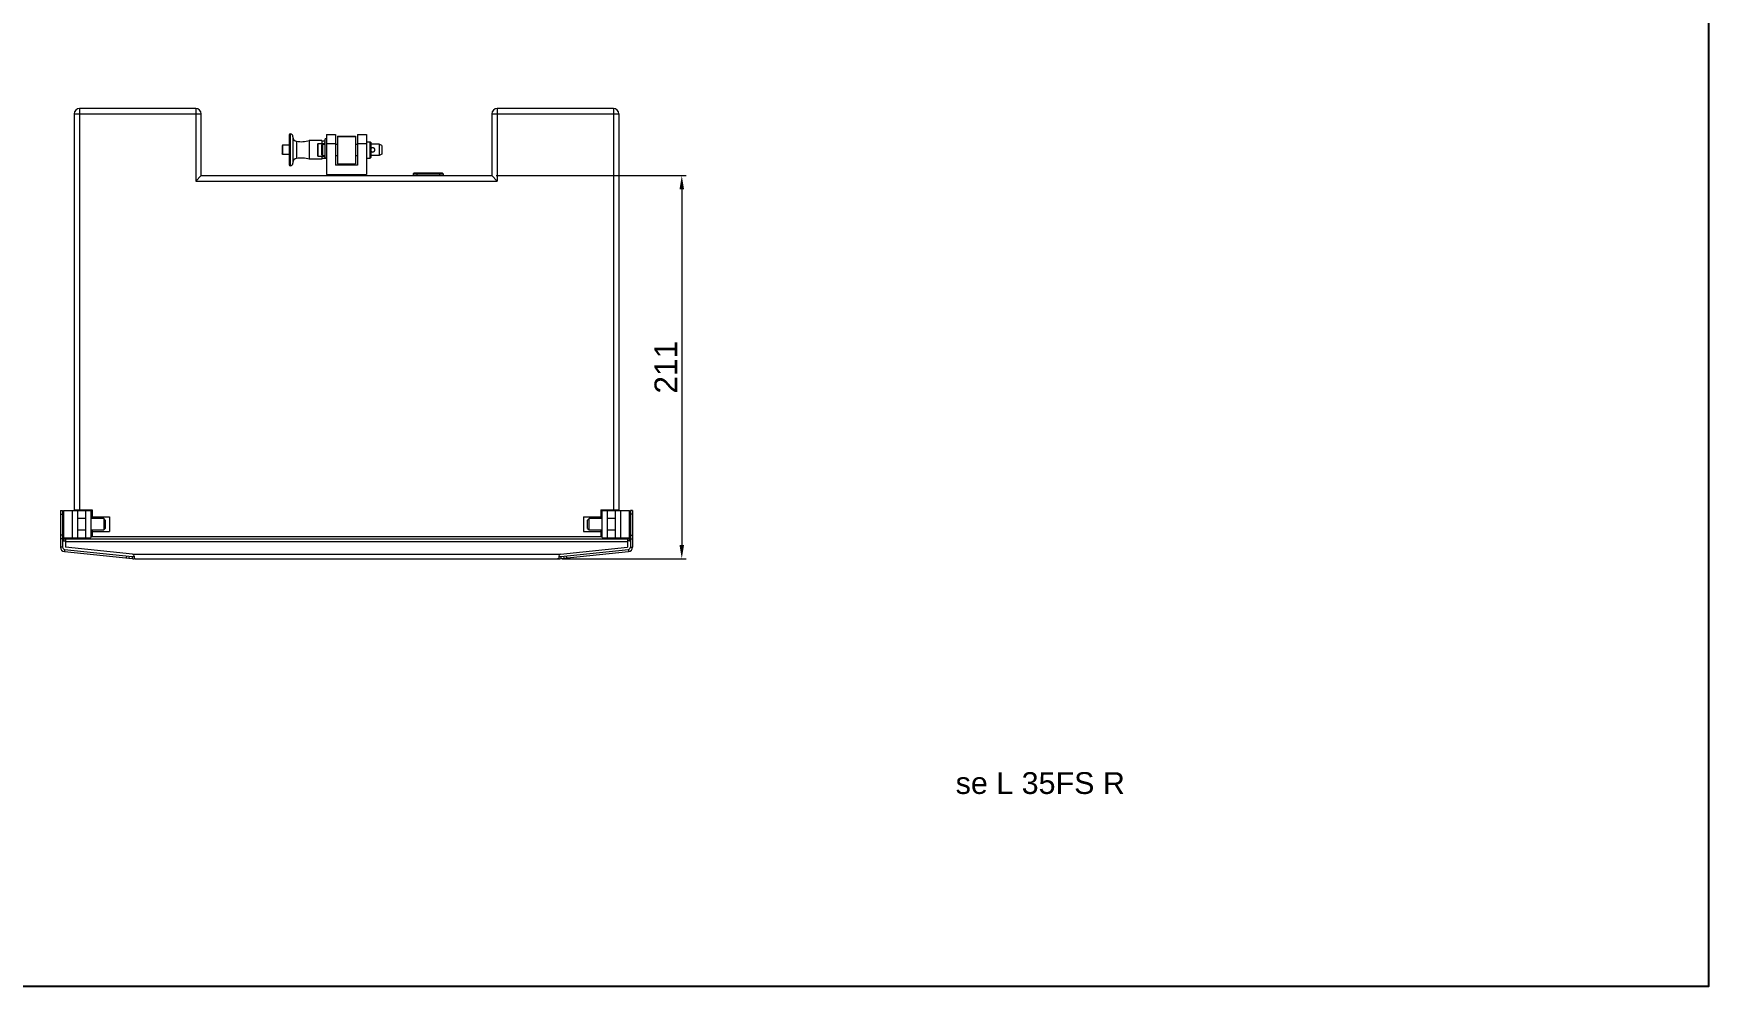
# Model space of a CAD drawing. Header units: millimetres. Extents: x 0 to 1485, y 0 to 1050.
# Drawn here: x 563 to 1485, y 0 to 525 of the extents above; entities that cross this region are included whole.
import ezdxf

# ---------------------------------------------------------------- set-up
doc = ezdxf.new("R2010")
doc.units = ezdxf.units.MM
doc.header["$LTSCALE"] = 0.1
doc.layers.get('Defpoints').update_dxf_attribs({"lineweight": 9})
doc.layers.add('图框', color=7, linetype='Continuous')
doc.layers.add('标注', color=251, linetype='Continuous', lineweight=9)
doc.styles.get("Standard").update_dxf_attribs({"font": 'arial.ttf'})
doc.dimstyles.new('STANDARD 5', dxfattribs={"dimscale": 5, "dimtxt": 2.5, "dimasz": 1.5, "dimexe": 0.5, "dimexo": 0.5, "dimgap": 0.5, "dimtad": 1, "dimtoh": 1, "dimdec": 1, "dimzin": 12, "dimdsep": 46, "dimtxsty": 'Standard', "dimcen": 0, "dimclrd": 256, "dimclre": 256, "dimclrt": 256, "dimadec": 0, "dimazin": 0, "dimtp": 0.01, "dimtm": 0.01, "dimtfac": 1, "dimtdec": 1, "dimtofl": 0, "dimtmove": 0, "dimatfit": 3, "dimfxl": 1, "dimtolj": 1, "dimtzin": 4, "dimlwd": -1, "dimlwe": -1, "dimarcsym": 0})

# ---------------------------------------------------------------- blocks, each defined once
blk = doc.blocks.new('*D5')
at = {"layer": 'Defpoints', "color": 0, "transparency": 16777216}
for p in [(814.87, 446.7), (850.94, 235.65), (919.5, 235.65)]:
    blk.add_point(p, dxfattribs=at)
at = {"layer": '标注', "transparency": 16777216}
for p, q in [((817.37, 446.7), (922, 446.7)), ((919.5, 439.2), (919.5, 243.15)), ((853.44, 235.65), (922, 235.65))]:
    blk.add_line(p, q, dxfattribs=at)
for points in [[(918.25, 439.2), (920.75, 439.2), (919.5, 446.7)], [(918.25, 243.15), (920.75, 243.15), (919.5, 235.65)]]:
    blk.add_solid(points, dxfattribs=at)
at = {"layer": '标注', "transparency": 16777216, "insert": (910.72, 341.18), "char_height": 12.5, "attachment_point": 5, "rotation": 90}
blk.add_mtext('\\A1;211', dxfattribs=at)
blk = doc.blocks.new('A4-H')
at = {"layer": '图框'}
blk.add_lwpolyline([(0, 210.02), (297, 210.02), (297, 0), (0, 0)], close=True, dxfattribs=at)

msp = doc.modelspace()

# ---------------------------------------------------------------- linework, layer by layer
at = {"lineweight": 9}
for p, q in [((584.87, 480.7), (584.87, 262.65)), ((584.87, 480.7), (654.87, 480.7)), ((587.87, 483.7), (587.87, 262.65)), ((651.87, 483.7), (587.87, 483.7)), ((651.87, 483.7), (651.87, 443.7)), ((654.87, 446.7), (654.87, 480.7)), ((814.87, 480.7), (814.87, 446.7)), ((814.87, 480.7), (884.87, 480.7)), ((817.87, 483.7), (817.87, 443.7)), ((881.87, 483.7), (817.87, 483.7)), ((881.87, 483.7), (881.87, 262.65)), ((884.87, 480.7), (884.87, 262.65)), ((699.67, 463.4), (699.37, 463.1)), ((699.37, 463.1), (699.37, 458.7)), ((699.67, 463.4), (699.67, 458.4)), ((703.37, 463.4), (699.67, 463.4)), ((703.37, 469.15), (703.37, 452.65)), ((703.87, 469.65), (703.87, 452.15)), ((705.37, 468.15), (705.37, 453.65)), ((707.33, 465.62), (707.33, 456.19)), ((714.37, 466.1), (714.37, 455.7)), ((721.37, 466.1), (714.37, 466.1)), ((718.96, 464.08), (718.96, 457.72)), ((719.26, 457.42), (719.26, 464.38)), ((719.26, 464.38), (722.57, 464.38)), ((721.37, 466.1), (721.37, 464.38)), ((722.87, 465.65), (721.37, 465.65)), ((721.37, 463.6), (721.87, 464.1)), ((721.37, 458.2), (721.37, 463.6)), ((721.87, 457.7), (721.87, 464.1)), ((721.87, 464.1), (723.07, 464.1)), ((722.57, 464.1), (722.57, 464.38)), ((722.87, 465.65), (722.87, 464.9)), ((722.87, 464.1), (722.87, 464.9)), ((723.07, 464.9), (722.87, 464.9)), ((723.07, 456.41), (723.07, 466.9)), ((723.87, 466.9), (723.07, 466.9)), ((723.87, 469.4), (723.87, 447.4)), ((723.87, 469.4), (728.87, 469.4)), ((723.87, 464.4), (728.87, 464.4)), ((728.87, 469.4), (728.87, 452.4)), ((728.87, 464.1), (729.87, 464.1)), ((729.87, 468.4), (729.87, 453.18)), ((729.87, 468.4), (739.87, 468.4)), ((729.87, 468.4), (739.87, 468.4)), ((729.87, 468.18), (739.87, 468.18)), ((739.87, 468.4), (739.87, 453.18)), ((739.87, 464.1), (740.87, 464.1)), ((740.87, 469.4), (740.87, 452.4)), ((740.87, 469.4), (745.87, 469.4)), ((740.87, 464.4), (745.87, 464.4)), ((745.87, 469.4), (745.87, 447.4)), ((745.87, 465.4), (747.87, 465.4)), ((747.87, 456.4), (747.87, 465.4)), ((747.87, 465.4), (748.37, 464.9)), ((748.37, 456.9), (748.37, 464.9)), ((752.77, 464), (748.37, 464)), ((752.77, 464), (752.77, 457.8)), ((754.27, 463.3), (752.77, 464)), ((754.27, 463.3), (754.27, 458.5)), ((699.67, 458.4), (699.37, 458.7)), ((703.37, 458.4), (699.67, 458.4)), ((721.37, 455.7), (714.37, 455.7)), ((719.26, 457.42), (722.57, 457.42)), ((721.37, 458.2), (721.87, 457.7)), ((721.37, 457.42), (721.37, 455.7)), ((722.87, 456.15), (721.37, 456.15)), ((721.87, 457.7), (723.07, 457.7)), ((722.57, 457.42), (722.57, 457.7)), ((722.87, 456.9), (722.87, 457.7)), ((722.87, 456.9), (722.87, 456.15)), ((723.07, 456.9), (722.87, 456.9)), ((723.07, 456.49), (723.87, 456.49)), ((723.07, 456.41), (723.87, 456.41)), ((728.87, 457.7), (729.87, 457.7)), ((740.87, 452.4), (728.87, 452.4)), ((729.87, 453.18), (739.87, 453.18)), ((739.87, 457.7), (740.87, 457.7)), ((745.87, 456.4), (747.87, 456.4)), ((747.87, 456.4), (748.37, 456.9)), ((752.77, 457.8), (748.37, 457.8)), ((754.27, 458.5), (752.77, 457.8)), ((651.87, 443.7), (654.87, 446.7)), ((651.87, 443.7), (817.87, 443.7)), ((654.87, 446.7), (814.87, 446.7)), ((723.87, 447.4), (745.87, 447.4)), ((732.47, 446.7), (732.47, 447.4)), ((737.27, 446.7), (737.27, 447.4)), ((772.22, 448.2), (771.62, 447.6)), ((771.62, 447.6), (771.62, 446.7)), ((771.62, 447.6), (788.12, 447.6)), ((772.22, 448.2), (787.52, 448.2)), ((773.62, 448.2), (773.62, 446.7)), ((786.12, 448.2), (786.12, 446.7)), ((787.52, 448.2), (788.12, 447.6)), ((788.12, 447.6), (788.12, 446.7)), ((814.87, 446.7), (817.87, 443.7)), ((577.37, 262.15), (577.37, 242.02)), ((577.37, 262.15), (578.57, 262.15)), ((577.37, 260.15), (578.57, 260.15)), ((578.57, 262.15), (578.57, 242.02)), ((579.07, 262.15), (579.07, 247.15)), ((579.07, 262.15), (594.07, 262.15)), ((584.07, 247.15), (584.07, 262.15)), ((584.87, 262.65), (594.87, 262.65)), ((586.82, 262.15), (586.82, 247.15)), ((591.32, 247.15), (591.32, 262.15)), ((594.07, 262.15), (594.07, 247.15)), ((594.87, 262.65), (594.87, 257.75)), ((594.87, 258.67), (604.37, 258.67)), ((604.37, 258.67), (604.37, 250.73)), ((865.37, 258.67), (874.87, 258.67)), ((865.37, 258.67), (865.37, 250.73)), ((874.87, 262.65), (884.87, 262.65)), ((874.87, 262.65), (874.87, 257.75)), ((875.67, 262.15), (890.67, 262.15)), ((875.67, 247.15), (875.67, 262.15)), ((878.42, 262.15), (878.42, 247.15)), ((882.92, 247.15), (882.92, 262.15)), ((885.67, 262.15), (885.67, 247.15)), ((890.67, 247.15), (890.67, 262.15)), ((892.37, 262.15), (891.17, 262.15)), ((891.17, 262.15), (891.17, 242.02)), ((892.37, 260.15), (891.17, 260.15)), ((892.37, 262.15), (892.37, 242.02)), ((591.32, 257.75), (586.82, 257.75)), ((586.82, 251.55), (591.32, 251.55)), ((601.27, 257.75), (594.07, 257.75)), ((594.07, 251.55), (601.27, 251.55)), ((594.87, 251.55), (594.87, 247.7)), ((594.87, 250.73), (604.37, 250.73)), ((602.07, 256.95), (601.27, 257.75)), ((601.27, 257.75), (601.27, 251.55)), ((602.07, 252.35), (601.27, 251.55)), ((602.07, 256.95), (602.07, 252.35)), ((865.37, 250.73), (874.87, 250.73)), ((867.67, 256.95), (868.47, 257.75)), ((867.67, 252.35), (867.67, 256.95)), ((867.67, 252.35), (868.47, 251.55)), ((875.67, 257.75), (868.47, 257.75)), ((868.47, 251.55), (868.47, 257.75)), ((868.47, 251.55), (875.67, 251.55)), ((874.87, 251.55), (874.87, 247.7)), ((882.92, 257.75), (878.42, 257.75)), ((878.42, 251.55), (882.92, 251.55)), ((578.57, 248.65), (577.37, 248.65)), ((578.57, 246.65), (577.37, 246.65)), ((578.57, 242.02), (577.37, 242.02)), ((579.07, 247.15), (594.07, 247.15)), ((579.07, 246.65), (579.07, 245.45)), ((579.07, 246.65), (890.67, 246.65)), ((579.07, 245.45), (580.07, 245.45)), ((579.64, 240.83), (579.52, 239.63)), ((579.64, 240.83), (616.93, 236.91)), ((580.07, 246.65), (580.07, 242.04)), ((889.67, 244.95), (580.07, 244.95)), ((617.06, 238.15), (580.07, 242.04)), ((874.87, 247.7), (594.87, 247.7)), ((852.68, 238.15), (889.67, 242.04)), ((852.81, 236.91), (890.09, 240.83)), ((875.67, 247.15), (890.67, 247.15)), ((889.67, 246.65), (889.67, 242.04)), ((890.67, 245.45), (889.67, 245.45)), ((890.09, 240.83), (890.22, 239.63)), ((890.67, 246.65), (890.67, 245.45)), ((891.17, 248.65), (892.37, 248.65)), ((891.17, 246.65), (892.37, 246.65)), ((891.17, 242.02), (892.37, 242.02)), ((579.52, 239.63), (616.8, 235.71)), ((613.81, 236.03), (613.93, 237.22)), ((615.21, 235.88), (615.34, 237.07)), ((616.93, 236.91), (616.8, 235.71)), ((852.35, 238.05), (617.39, 238.05)), ((617.95, 237.15), (617.95, 235.65)), ((618.53, 235.65), (617.95, 235.65)), ((618.8, 235.65), (851.79, 235.65)), ((851.79, 237.15), (851.79, 235.65)), ((852.81, 236.91), (852.94, 235.71)), ((852.94, 235.71), (890.22, 239.63)), ((854.4, 237.07), (854.53, 235.88)), ((855.81, 237.22), (855.93, 236.03))]:
    msp.add_line(p, q, dxfattribs=at)
for centre, radius, start, end in [((587.87, 480.7), 3, 90, 180), ((651.87, 480.7), 3, 0, 90), ((817.87, 480.7), 3, 90, 180), ((881.87, 480.7), 3, 0, 90), ((703.87, 469.15), 0.5, 90, 180), ((703.87, 468.15), 1.5, 0, 90), ((707.72, 467.93), 2.35, 180, 260.34681), ((709.84, 480.4), 15, 260.34681, 287.57295), ((719.26, 464.08), 0.3, 90, 180), ((722.57, 464.08), 0.3, 3.8637, 90), ((703.87, 452.65), 0.5, 180, 270), ((703.87, 453.65), 1.5, 270, 0), ((707.72, 453.87), 2.35, 99.65319, 180), ((709.84, 441.4), 15, 72.42705, 99.65319), ((719.26, 457.72), 0.3, 180, 270), ((722.57, 457.72), 0.3, 270, 356.1363), ((579.77, 242.02), 2.4, 180, 264), ((579.07, 244.95), 1.7, 90, 107.41815), ((579.07, 244.95), 0.5, 90, 180), ((579.77, 242.02), 1.2, 180, 264), ((889.97, 242.02), 1.2, 276, 0), ((889.97, 242.02), 2.4, 276, 0), ((890.67, 244.95), 1.7, 72.58185, 90), ((890.67, 244.95), 0.5, 0, 90), ((617.95, 246.65), 11, 264, 270), ((617.95, 246.65), 9.8, 264, 270), ((616.95, 237.15), 1, 0, 84), ((850.67, 237.37), 1.77, 298.0495, 302.87061), ((852.79, 237.15), 1, 96, 180), ((851.79, 246.65), 9.8, 270, 276), ((851.79, 246.65), 11, 270, 276)]:
    msp.add_arc(centre, radius, start, end, dxfattribs=at)
for points, knots in [([(750.45, 460.9), (750.45, 461.03), (750.41, 461.28), (750.25, 461.62), (749.99, 461.89), (749.66, 462.06), (749.28, 462.11), (748.91, 462.04), (748.59, 461.84), (748.43, 461.65), (748.36, 461.55)], [0, 0, 0, 0, 0.126191, 0.251033, 0.374918, 0.499592, 0.625706, 0.751627, 0.876034, 1, 1, 1, 1]), ([(748.36, 460.26), (748.43, 460.16), (748.59, 459.96), (748.91, 459.77), (749.28, 459.69), (749.66, 459.74), (749.99, 459.92), (750.25, 460.19), (750.41, 460.53), (750.45, 460.78), (750.45, 460.9)], [0, 0, 0, 0, 0.123951, 0.248338, 0.374244, 0.500366, 0.625053, 0.748949, 0.873801, 1, 1, 1, 1]), ([(617.95, 235.99), (617.97, 235.97), (618.06, 235.91), (618.16, 235.84), (618.23, 235.81)], [0, 0, 0, 0, 0.260584, 1, 1, 1, 1]), ([(618.23, 235.81), (618.26, 235.79), (618.35, 235.75), (618.44, 235.71), (618.52, 235.69)], [0, 0, 0, 0, 0.259019, 1, 1, 1, 1]), ([(850.94, 235.65), (850.99, 235.65), (851.18, 235.67), (851.37, 235.74), (851.5, 235.81)], [0, 0, 0, 0, 0.24052, 1, 1, 1, 1])]:
    msp.add_open_spline(points, degree=3, knots=knots, dxfattribs=at)
for points in [[(618.52, 235.69), (618.61, 235.67), (618.7, 235.65), (618.8, 235.65)], [(851.63, 235.88), (851.69, 235.92), (851.74, 235.95), (851.79, 235.99)]]:
    msp.add_open_spline(points, degree=3, dxfattribs=at)

# ---------------------------------------------------------------- block references
at = {"layer": '图框', "xscale": 4.999523854850001, "yscale": 4.999523854850001, "zscale": 4.999523854850001}
msp.add_blockref('A4-H', (0, 0), dxfattribs=at)

# ---------------------------------------------------------------- texts
at = {"layer": '图框', "insert": (1116.89, 111.99), "char_height": 11.9989, "width": 255.9756, "attachment_point": 5}
msp.add_mtext('se L 35FS R', dxfattribs=at)

# ---------------------------------------------------------------- dimensions: what is measured, and where the dimension line sits
at = {"layer": '标注'}
dim = msp.add_linear_dim(base=(919.5, 235.65), p1=(814.87, 446.7), p2=(850.94, 235.65), angle=90, dimstyle='STANDARD 5', override={"dimdec": 0}, dxfattribs=at)
dim.commit()
dim.dimension.update_dxf_attribs({"geometry": '*D5', "text_midpoint": (910.72, 341.18)})

doc.saveas('drawing.dxf')
